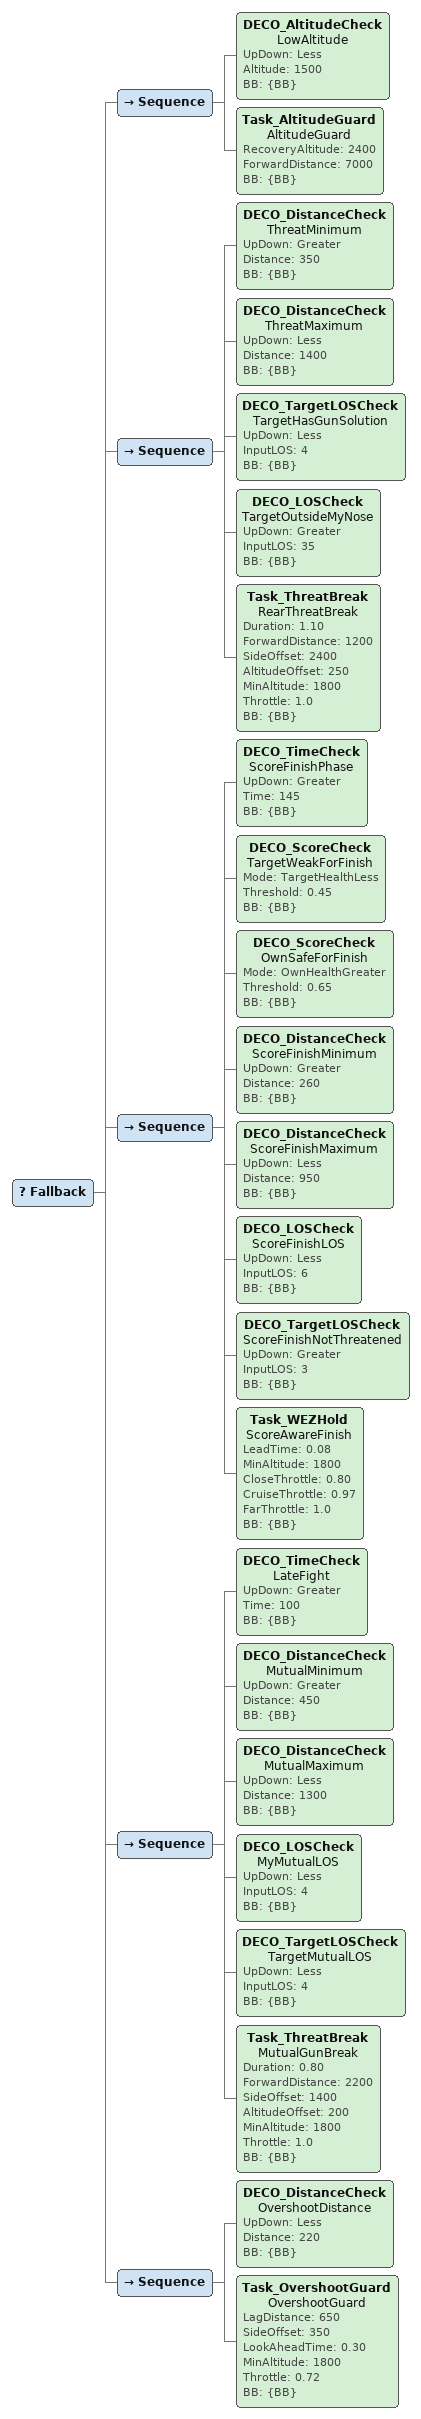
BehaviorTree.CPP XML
<Fallback>
  <Sequence>
    <DECO_AltitudeCheck name="LowAltitude" UpDown="Less" Altitude="1500" BB="{BB}"/>
    <Task_AltitudeGuard name="AltitudeGuard" RecoveryAltitude="2400" ForwardDistance="7000" BB="{BB}"/>
  </Sequence>

  <Sequence>
    <DECO_DistanceCheck name="ThreatMinimum" UpDown="Greater" Distance="350" BB="{BB}"/>
    <DECO_DistanceCheck name="ThreatMaximum" UpDown="Less" Distance="1400" BB="{BB}"/>
    <DECO_TargetLOSCheck name="TargetHasGunSolution" UpDown="Less" InputLOS="4" BB="{BB}"/>
    <DECO_LOSCheck name="TargetOutsideMyNose" UpDown="Greater" InputLOS="35" BB="{BB}"/>
    <Task_ThreatBreak name="RearThreatBreak" Duration="1.10" ForwardDistance="1200" SideOffset="2400" AltitudeOffset="250" MinAltitude="1800" Throttle="1.0" BB="{BB}"/>
  </Sequence>

  <Sequence>
    <DECO_TimeCheck name="ScoreFinishPhase" UpDown="Greater" Time="145" BB="{BB}"/>
    <DECO_ScoreCheck name="TargetWeakForFinish" Mode="TargetHealthLess" Threshold="0.45" BB="{BB}"/>
    <DECO_ScoreCheck name="OwnSafeForFinish" Mode="OwnHealthGreater" Threshold="0.65" BB="{BB}"/>
    <DECO_DistanceCheck name="ScoreFinishMinimum" UpDown="Greater" Distance="260" BB="{BB}"/>
    <DECO_DistanceCheck name="ScoreFinishMaximum" UpDown="Less" Distance="950" BB="{BB}"/>
    <DECO_LOSCheck name="ScoreFinishLOS" UpDown="Less" InputLOS="6" BB="{BB}"/>
    <DECO_TargetLOSCheck name="ScoreFinishNotThreatened" UpDown="Greater" InputLOS="3" BB="{BB}"/>
    <Task_WEZHold name="ScoreAwareFinish" LeadTime="0.08" MinAltitude="1800" CloseThrottle="0.80" CruiseThrottle="0.97" FarThrottle="1.0" BB="{BB}"/>
  </Sequence>

  <Sequence>
    <DECO_TimeCheck name="LateFight" UpDown="Greater" Time="100" BB="{BB}"/>
    <DECO_DistanceCheck name="MutualMinimum" UpDown="Greater" Distance="450" BB="{BB}"/>
    <DECO_DistanceCheck name="MutualMaximum" UpDown="Less" Distance="1300" BB="{BB}"/>
    <DECO_LOSCheck name="MyMutualLOS" UpDown="Less" InputLOS="4" BB="{BB}"/>
    <DECO_TargetLOSCheck name="TargetMutualLOS" UpDown="Less" InputLOS="4" BB="{BB}"/>
    <Task_ThreatBreak name="MutualGunBreak" Duration="0.80" ForwardDistance="2200" SideOffset="1400" AltitudeOffset="200" MinAltitude="1800" Throttle="1.0" BB="{BB}"/>
  </Sequence>

  <Sequence>
    <DECO_DistanceCheck name="OvershootDistance" UpDown="Less" Distance="220" BB="{BB}"/>
    <Task_OvershootGuard name="OvershootGuard" LagDistance="650" SideOffset="350" LookAheadTime="0.30" MinAltitude="1800" Throttle="0.72" BB="{BB}"/>
  </Sequence>
</Fallback>
